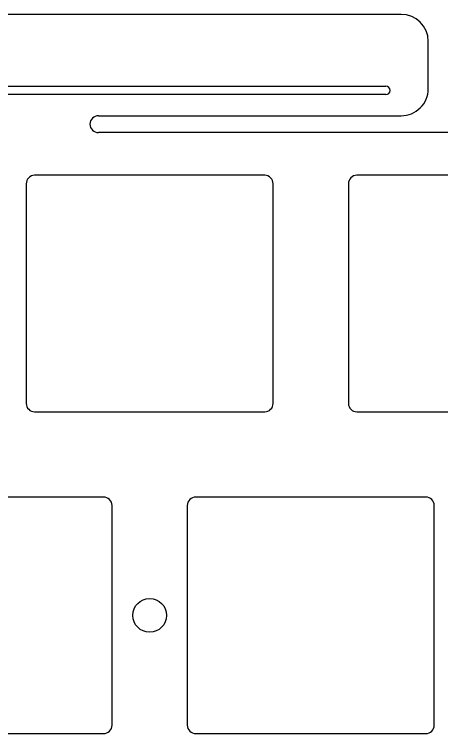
# Model space of a CAD drawing. Header units: millimetres. Extents: x -10 to 276, y -93 to 17.
# Drawn here: x 163.45 to 188.71, y -26.05 to 16.53 of the extents above; entities that cross this region are included whole.
import ezdxf

# ---------------------------------------------------------------- set-up
doc = ezdxf.new("R2010")
doc.units = ezdxf.units.MM
doc.layers.add('BLACK', color=7, linetype='CONTINUOUS')

msp = doc.modelspace()

# ---------------------------------------------------------------- linework, layer by layer
at = {"layer": 'BLACK', "linetype": 'Continuous'}
for p, q in [((186.3201, 16.525), (139.512303, 16.525)), ((187.920082, 12.125), (187.920082, 14.932589)), ((140.4201, 12.275), (185.4201, 12.275)), ((185.4201, 11.775), (140.4201, 11.775)), ((168.4201, 10.525), (186.320082, 10.525)), ((196.359025, 9.525), (168.4201, 9.525)), ((178.25, 7), (164.65, 7)), ((197.3, 7), (183.7, 7)), ((164.15, 6.5), (164.15, -6.5)), ((178.75, -6.5), (178.75, 6.5)), ((183.2, 6.5), (183.2, -6.5)), ((164.65, -7), (178.25, -7)), ((183.7, -7), (197.3, -7)), ((168.725, -12.05), (155.125, -12.05)), ((187.775, -12.05), (174.175, -12.05)), ((169.225, -25.55), (169.225, -12.55)), ((173.675, -12.55), (173.675, -25.55)), ((188.275, -25.55), (188.275, -12.55)), ((155.125, -26.05), (168.725, -26.05)), ((174.175, -26.05), (187.775, -26.05))]:
    msp.add_line(p, q, dxfattribs=at)
at = {"layer": 'BLACK'}
msp.add_circle((171.45, -19.05), 1, dxfattribs=at)
for centre, radius, start, end in [((186.3201, 14.925), 1.6, 0.2717621, 90), ((185.4201, 12.025), 0.25, 270, 90), ((186.3201, 12.125), 1.599982, 269.9993554, 0), ((168.4201, 10.025), 0.5, 90, 270), ((164.65, 6.5), 0.5, 90, 180), ((178.25, 6.5), 0.5, 0, 90), ((183.7, 6.5), 0.5, 90, 180), ((164.65, -6.5), 0.5, 180, 270), ((178.25, -6.5), 0.5, 270, 0), ((183.7, -6.5), 0.5, 180, 270), ((168.725, -12.55), 0.5, 0, 90), ((174.175, -12.55), 0.5, 90, 180), ((187.775, -12.55), 0.5, 0, 90), ((168.725, -25.55), 0.5, 270, 0), ((174.175, -25.55), 0.5, 180, 270), ((187.775, -25.55), 0.5, 270, 0)]:
    msp.add_arc(centre, radius, start, end, dxfattribs=at)

doc.saveas('drawing.dxf')
